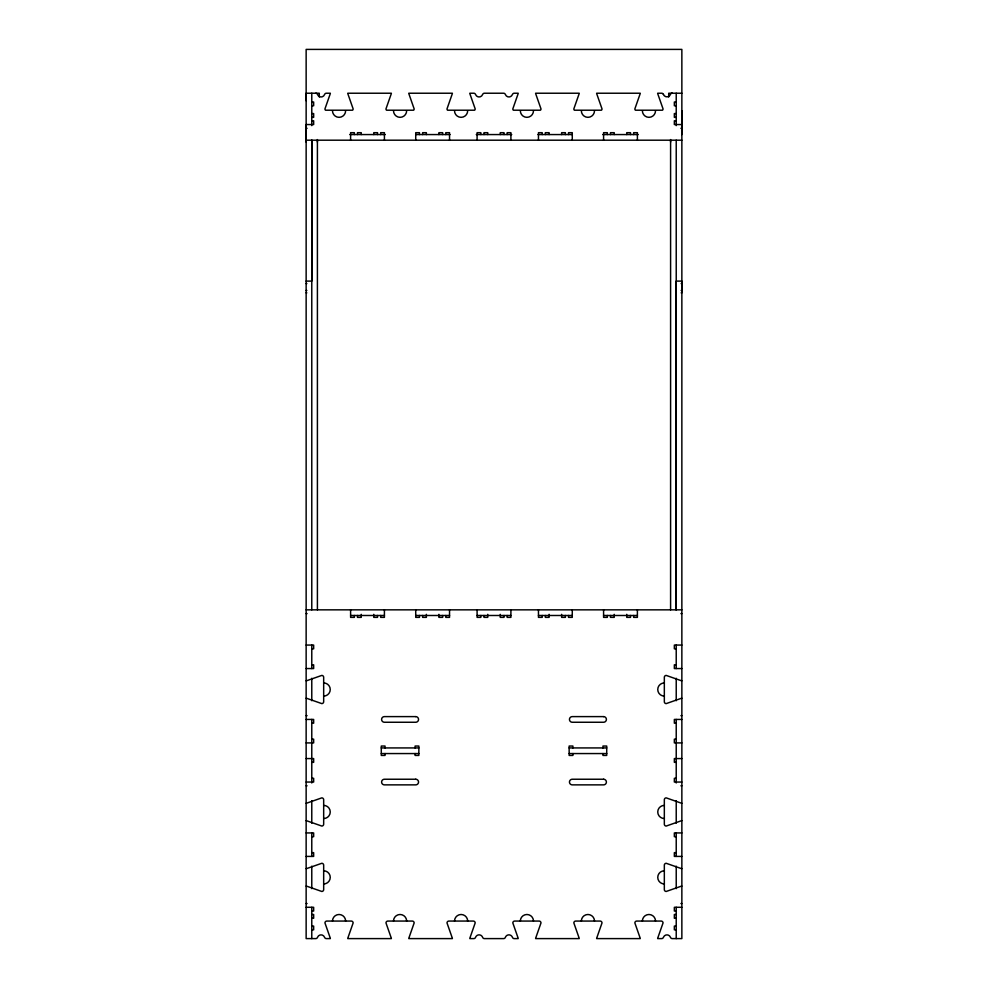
<?xml version="1.0" encoding="UTF-8"?>
<svg xmlns="http://www.w3.org/2000/svg" width="988" height="988" viewBox="0 0 988 988"><rect width="100%" height="100%" fill="white"/><g stroke="black" fill="none" stroke-linecap="round" stroke-linejoin="round"><path stroke-width="1.48" d="M306.144 142.074L306.144 124.55L313.653 124.55L313.653 120.783L311.776 120.783M306.144 100.751L306.144 93.23L319.297 93.23L319.297 96.997M317.407 142.074L317.407 139.567M670.593 142.074L670.593 139.567M681.152 292.831L681.856 292.831L681.856 49.4L306.144 49.4L306.144 938.6L315.74 938.6A1.877 1.877 0 0 0 317.506 937.353A3.754 3.754 0 0 1 324.595 937.353A1.877 1.877 0 0 0 326.361 938.6L330.325 938.6A1.877 1.877 0 0 0 330.251 938.057L324.953 922.94A1.877 1.877 0 0 1 326.843 921.063L351.259 921.063A1.877 1.877 0 0 1 353.136 922.94L347.85 938.057A1.877 1.877 0 0 0 347.764 938.6L391.347 938.6A1.877 1.877 0 0 0 391.273 938.057L385.987 922.94A1.877 1.877 0 0 1 387.864 921.063L412.28 921.063A1.877 1.877 0 0 1 414.157 922.94L408.871 938.057A1.877 1.877 0 0 0 408.785 938.6L452.368 938.6A1.877 1.877 0 0 0 452.294 938.057L447.008 922.94A1.877 1.877 0 0 1 448.885 921.063L473.301 921.063A1.877 1.877 0 0 1 475.179 922.94L469.893 938.057A1.877 1.877 0 0 0 469.819 938.6L473.771 938.6A1.877 1.877 0 0 0 475.277 937.847L476.08 936.352A3.754 3.754 0 0 1 482.107 936.352L482.897 937.847A1.877 1.877 0 0 0 484.404 938.6L503.596 938.6A1.877 1.877 0 0 0 505.103 937.847L505.893 936.352A3.754 3.754 0 0 1 511.92 936.352L512.723 937.847A1.877 1.877 0 0 0 514.229 938.6L518.181 938.6A1.877 1.877 0 0 0 518.107 938.057L512.821 922.94A1.877 1.877 0 0 1 514.699 921.063L539.115 921.063A1.877 1.877 0 0 1 540.992 922.94L535.706 938.057A1.877 1.877 0 0 0 535.632 938.6L579.215 938.6A1.877 1.877 0 0 0 579.129 938.057L573.843 922.94A1.877 1.877 0 0 1 575.72 921.063L600.136 921.063A1.877 1.877 0 0 1 602.013 922.94L596.727 938.057A1.877 1.877 0 0 0 596.653 938.6L640.236 938.6A1.877 1.877 0 0 0 640.15 938.057L634.864 922.94A1.877 1.877 0 0 1 636.741 921.063L661.157 921.063A1.877 1.877 0 0 1 663.047 922.94L657.749 938.057A1.877 1.877 0 0 0 657.675 938.6L661.639 938.6A1.877 1.877 0 0 0 663.405 937.353A3.754 3.754 0 0 1 670.494 937.353A1.877 1.877 0 0 0 672.26 938.6L681.856 938.6L681.856 281.098L676.224 281.098L676.224 609.843L676.224 140.197M681.856 134.566L681.856 110.767M681.856 93.23L668.703 93.23L668.703 96.997M311.776 101.999L313.653 101.999L313.653 105.753L311.776 105.753M676.224 101.999L674.347 101.999L674.347 105.753L676.224 105.753M311.776 113.583L313.653 113.583L313.653 117.337L311.776 117.337M676.224 113.583L674.347 113.583L674.347 117.337L676.224 117.337M676.224 120.783L674.347 120.783L674.347 124.55L681.856 124.55M306.144 128.304L307.083 128.304M680.917 128.304L681.856 128.304M349.801 134.566L385.271 134.566M415.726 134.566L450.046 134.566M476.265 134.566L511.735 134.566M537.954 134.566L572.274 134.566M602.729 134.566L638.199 134.566M306.144 140.197L681.856 140.197M306.144 281.098L311.776 281.098L311.776 140.197L311.776 609.843M306.144 283.618L306.848 283.618M681.152 283.618L681.856 283.618M306.144 290.41L306.848 290.41M681.152 290.41L681.856 290.41M306.144 292.831L306.848 292.831M306.144 609.843L681.856 609.843M306.144 613.61L307.083 613.61M680.917 613.61L681.856 613.61M350.604 615.487L384.418 615.487M415.726 615.487L449.54 615.487M477.093 615.487L510.907 615.487M538.46 615.487L572.274 615.487M603.582 615.487L637.396 615.487M306.144 645.065L313.653 645.065L313.653 648.832L311.776 648.832M681.856 645.065L674.347 645.065L674.347 648.832L676.224 648.832M311.776 664.8L313.653 664.8L313.653 668.555L306.144 668.555M676.224 664.8L674.347 664.8L674.347 668.555L681.856 668.555M306.144 715.67L307.083 715.67M680.917 715.67L681.856 715.67M306.144 719.437L313.653 719.437L313.653 723.191L311.776 723.191M681.856 719.437L674.347 719.437L674.347 723.191L676.224 723.191M311.776 739.16L313.653 739.16L313.653 742.914L306.144 742.914M676.224 739.16L674.347 739.16L674.347 742.914L681.856 742.914M381.282 747.928L418.85 747.928M569.15 747.928L606.718 747.928M381.282 753.56L418.85 753.56M569.15 753.56L606.718 753.56M306.144 758.574L313.653 758.574L313.653 762.328L311.776 762.328M681.856 758.574L674.347 758.574L674.347 762.328L676.224 762.328M311.776 778.297L313.653 778.297L313.653 782.051L306.144 782.051M676.224 778.297L674.347 778.297L674.347 782.051L681.856 782.051M306.144 785.806L307.083 785.806M680.917 785.806L681.856 785.806M306.144 832.933L313.653 832.933L313.653 836.688L311.776 836.688M681.856 832.933L674.347 832.933L674.347 836.688L676.224 836.688M311.776 852.656L313.653 852.656L313.653 856.411L306.144 856.411M676.224 852.656L674.347 852.656L674.347 856.411L681.856 856.411M306.144 903.538L307.083 903.538M680.917 903.538L681.856 903.538M306.144 907.293L313.653 907.293L313.653 911.047L311.776 911.047M681.856 907.293L674.347 907.293L674.347 911.047L676.224 911.047M311.776 914.493L313.653 914.493L313.653 918.247L311.776 918.247M676.224 914.493L674.347 914.493L674.347 918.247L676.224 918.247M311.776 926.077L313.653 926.077L313.653 929.832L311.776 929.832M676.224 926.077L674.347 926.077L674.347 929.832L676.224 929.832M676.224 93.23L676.224 125.637M676.224 645.065L676.224 668.555M676.224 678.287L676.224 700.727M676.224 719.437L676.224 782.99M676.224 800.762L676.224 823.189M676.224 832.933L676.224 856.411M676.224 866.167L676.224 888.644M676.224 907.293L676.224 938.6M670.593 140.197L670.593 609.843M637.396 140.197L637.396 132.688L633.641 132.688L633.641 134.566M637.396 609.843L637.396 617.364L633.641 617.364L633.641 615.487M630.517 134.566L630.517 132.688L626.75 132.688L626.75 134.566M630.517 615.487L630.517 617.364L626.75 617.364L626.75 614.351M614.227 134.566L614.227 132.688L610.473 132.688L610.473 134.566M614.227 614.351L614.227 617.364L610.473 617.364L610.473 615.487M607.336 134.566L607.336 132.688L603.582 132.688L603.582 140.197M607.336 615.487L607.336 617.364L603.582 617.364L603.582 609.843M602.964 747.928L602.964 746.039L606.718 746.039L606.718 755.437L602.964 755.437L602.964 753.56M572.904 747.928L572.904 746.039L569.15 746.039L569.15 755.437L572.904 755.437L572.904 753.56M572.274 140.197L572.274 132.688L568.52 132.688L568.52 134.566M572.274 609.843L572.274 617.364L568.52 617.364L568.52 615.487M565.383 134.566L565.383 132.688L561.629 132.688L561.629 134.566M565.383 615.487L565.383 617.364L561.629 617.364L561.629 614.351M549.106 134.566L549.106 132.688L545.351 132.688L545.351 134.566M549.106 614.351L549.106 617.364L545.351 617.364L545.351 615.487M542.214 134.566L542.214 132.688L538.46 132.688L538.46 140.197M542.214 615.487L542.214 617.364L538.46 617.364L538.46 609.843M510.907 140.197L510.907 132.688L507.153 132.688L507.153 134.566M510.907 609.843L510.907 617.364L507.153 617.364L507.153 615.487M504.016 134.566L504.016 132.688L500.261 132.688L500.261 134.566M504.016 615.487L504.016 617.364L500.261 617.364L500.261 614.351M487.739 134.566L487.739 132.688L483.984 132.688L483.984 134.566M487.739 614.351L487.739 617.364L483.984 617.364L483.984 615.487M480.847 134.566L480.847 132.688L477.093 132.688L477.093 140.197M480.847 615.487L480.847 617.364L477.093 617.364L477.093 609.843M449.54 140.197L449.54 132.688L445.786 132.688L445.786 134.566M449.54 609.843L449.54 617.364L445.786 617.364L445.786 615.487M442.649 134.566L442.649 132.688L438.894 132.688L438.894 134.566M442.649 615.487L442.649 617.364L438.894 617.364L438.894 614.351M426.371 134.566L426.371 132.688L422.617 132.688L422.617 134.566M426.371 614.351L426.371 617.364L422.617 617.364L422.617 615.487M419.48 134.566L419.48 132.688L415.726 132.688L415.726 140.197M419.48 615.487L419.48 617.364L415.726 617.364L415.726 609.843M415.096 747.928L415.096 746.039L418.85 746.039L418.85 755.437L415.096 755.437L415.096 753.56M385.036 747.928L385.036 746.039L381.282 746.039L381.282 755.437L385.036 755.437L385.036 753.56M384.418 140.197L384.418 132.688L380.664 132.688L380.664 134.566M384.418 609.843L384.418 617.364L380.664 617.364L380.664 615.487M377.527 134.566L377.527 132.688L373.773 132.688L373.773 134.566M377.527 615.487L377.527 617.364L373.773 617.364L373.773 614.351M361.25 134.566L361.25 132.688L357.483 132.688L357.483 134.566M361.25 614.351L361.25 617.364L357.483 617.364L357.483 615.487M354.359 134.566L354.359 132.688L350.604 132.688L350.604 140.197M354.359 615.487L354.359 617.364L350.604 617.364L350.604 609.843M317.407 140.197L317.407 609.843M311.776 93.23L311.776 125.637M311.776 645.065L311.776 668.555M311.776 678.287L311.776 700.727M311.776 719.437L311.776 782.99M311.776 800.762L311.776 823.189M311.776 832.933L311.776 856.411M311.776 866.167L311.776 888.644M311.776 907.293L311.776 938.6M642.373 921.063A6.57 6.57 0 0 1 648.955 914.493A6.57 6.57 0 0 1 655.526 921.063M581.352 921.063A6.57 6.57 0 0 1 587.934 914.493A6.57 6.57 0 0 1 594.504 921.063M520.33 921.063A6.57 6.57 0 0 1 526.913 914.493A6.57 6.57 0 0 1 533.483 921.063M454.517 921.063A6.57 6.57 0 0 1 461.087 914.493A6.57 6.57 0 0 1 467.67 921.063M393.496 921.063A6.57 6.57 0 0 1 400.066 914.493A6.57 6.57 0 0 1 406.648 921.063M332.474 921.063A6.57 6.57 0 0 1 339.045 914.493A6.57 6.57 0 0 1 345.627 921.063M306.144 680.794A1.877 1.877 0 0 0 306.675 680.72L321.792 675.422A1.877 1.877 0 0 1 323.669 677.299L323.669 701.727A1.877 1.877 0 0 1 321.792 703.604L306.675 698.318A1.877 1.877 0 0 0 306.144 698.232M681.856 680.794A1.877 1.877 0 0 1 681.325 680.72L666.208 675.422A1.877 1.877 0 0 0 664.331 677.299L664.331 701.727A1.877 1.877 0 0 0 666.208 703.604L681.325 698.318A1.877 1.877 0 0 1 681.856 698.232M664.331 696.095A6.57 6.57 0 0 1 657.749 689.513A6.57 6.57 0 0 1 664.331 682.943M323.669 682.943A6.57 6.57 0 0 1 330.251 689.513A6.57 6.57 0 0 1 323.669 696.095M681.856 820.682A1.877 1.877 0 0 0 681.325 820.769L666.208 826.054A1.877 1.877 0 0 1 664.331 824.177L664.331 799.761A1.877 1.877 0 0 1 666.208 797.872L681.325 803.17A1.877 1.877 0 0 0 681.856 803.244M681.856 868.65A1.877 1.877 0 0 1 681.325 868.576L666.208 863.29A1.877 1.877 0 0 0 664.331 865.167L664.331 889.583A1.877 1.877 0 0 0 666.208 891.46L681.325 886.174A1.877 1.877 0 0 1 681.856 886.1M664.331 883.951A6.57 6.57 0 0 1 657.749 877.369A6.57 6.57 0 0 1 664.331 870.799M306.144 886.1A1.877 1.877 0 0 1 306.675 886.174L321.792 891.46A1.877 1.877 0 0 0 323.669 889.583L323.669 865.167A1.877 1.877 0 0 0 321.792 863.29L306.675 868.576A1.877 1.877 0 0 1 306.144 868.65M323.669 870.799A6.57 6.57 0 0 1 330.251 877.369A6.57 6.57 0 0 1 323.669 883.951M306.144 820.682A1.877 1.877 0 0 1 306.675 820.769L321.792 826.054A1.877 1.877 0 0 0 323.669 824.177L323.669 799.761A1.877 1.877 0 0 0 321.792 797.872L306.675 803.17A1.877 1.877 0 0 1 306.144 803.244M323.669 805.393A6.57 6.57 0 0 1 330.251 811.963A6.57 6.57 0 0 1 323.669 818.546M664.331 818.546A6.57 6.57 0 0 1 657.749 811.963A6.57 6.57 0 0 1 664.331 805.393M533.483 110.767A6.583 6.583 0 0 1 526.9 117.337A6.583 6.583 0 0 1 520.33 110.767M594.504 110.767A6.583 6.583 0 0 1 587.934 117.337A6.583 6.583 0 0 1 581.352 110.767M655.526 110.767A6.583 6.583 0 0 1 648.955 117.337A6.583 6.583 0 0 1 642.373 110.767M663.405 94.49A1.877 1.877 0 0 0 661.639 93.23L657.675 93.23A1.89 1.89 0 0 0 657.749 93.774L663.047 108.89A1.877 1.877 0 0 1 662.491 110.211L635.408 110.211A1.877 1.877 0 0 1 634.864 108.89L640.15 93.774A1.877 1.877 0 0 0 640.236 93.23L596.653 93.23A1.89 1.89 0 0 0 596.727 93.774L602.013 108.89A1.877 1.877 0 0 1 601.47 110.211L574.386 110.211A1.877 1.877 0 0 1 573.843 108.89L579.129 93.774A1.877 1.877 0 0 0 579.215 93.23L535.632 93.23A1.89 1.89 0 0 0 535.706 93.774L540.992 108.89A1.877 1.877 0 0 1 540.448 110.211L513.365 110.211A1.877 1.877 0 0 1 512.821 108.89L518.107 93.774A1.877 1.877 0 0 0 518.181 93.23L514.229 93.23A1.877 1.877 0 0 0 512.723 93.996L512.451 94.49A3.754 3.754 0 0 1 505.374 94.49A1.877 1.877 0 0 0 503.596 93.23L484.404 93.23A1.877 1.877 0 0 0 482.897 93.996L482.626 94.49A3.754 3.754 0 0 1 475.549 94.49A1.877 1.877 0 0 0 473.771 93.23L469.819 93.23A1.89 1.89 0 0 0 469.893 93.774L475.179 108.89A1.877 1.877 0 0 1 474.635 110.211L447.552 110.211A1.877 1.877 0 0 1 447.008 108.89L452.294 93.774A1.877 1.877 0 0 0 452.368 93.23L408.785 93.23A1.89 1.89 0 0 0 408.871 93.774L414.157 108.89A1.877 1.877 0 0 1 413.614 110.211L386.53 110.211A1.877 1.877 0 0 1 385.975 108.89L391.273 93.774A1.877 1.877 0 0 0 391.347 93.23L347.764 93.23A1.89 1.89 0 0 0 347.85 93.774L353.136 108.89A1.877 1.877 0 0 1 352.593 110.211L325.509 110.211A1.877 1.877 0 0 1 324.953 108.89L330.251 93.774A1.877 1.877 0 0 0 330.325 93.23L326.361 93.23A1.877 1.877 0 0 0 324.595 94.49A3.754 3.754 0 0 1 317.506 94.49A1.877 1.877 0 0 0 315.74 93.23M663.405 94.366A3.754 3.754 0 0 0 670.494 94.366A1.877 1.877 0 0 1 672.26 93.119M345.627 110.767A6.583 6.583 0 0 1 339.045 117.337A6.583 6.583 0 0 1 332.474 110.767M406.648 110.767A6.583 6.583 0 0 1 400.066 117.337A6.583 6.583 0 0 1 393.496 110.767M467.67 110.767A6.57 6.57 0 0 1 461.087 117.337A6.57 6.57 0 0 1 454.517 110.767M415.726 716.609L384.418 716.609A2.816 2.816 0 0 0 381.603 719.437A2.816 2.816 0 0 0 384.418 722.253L415.726 722.253A2.816 2.816 0 0 0 418.541 719.437A2.816 2.816 0 0 0 415.726 716.609M603.582 716.609L572.274 716.609A2.816 2.816 0 0 0 569.459 719.437A2.816 2.816 0 0 0 572.274 722.253L603.582 722.253A2.816 2.816 0 0 0 606.397 719.437A2.816 2.816 0 0 0 603.582 716.609M415.726 779.236L384.418 779.236A2.816 2.816 0 0 0 381.603 782.051A2.816 2.816 0 0 0 384.418 784.867L415.726 784.867A2.816 2.816 0 0 0 418.541 782.051A2.816 2.816 0 0 0 415.726 779.236M603.582 779.236L572.274 779.236A2.816 2.816 0 0 0 569.459 782.051A2.816 2.816 0 0 0 572.274 784.867L603.582 784.867A2.816 2.816 0 0 0 606.397 782.051A2.816 2.816 0 0 0 603.582 779.236"/></g></svg>
